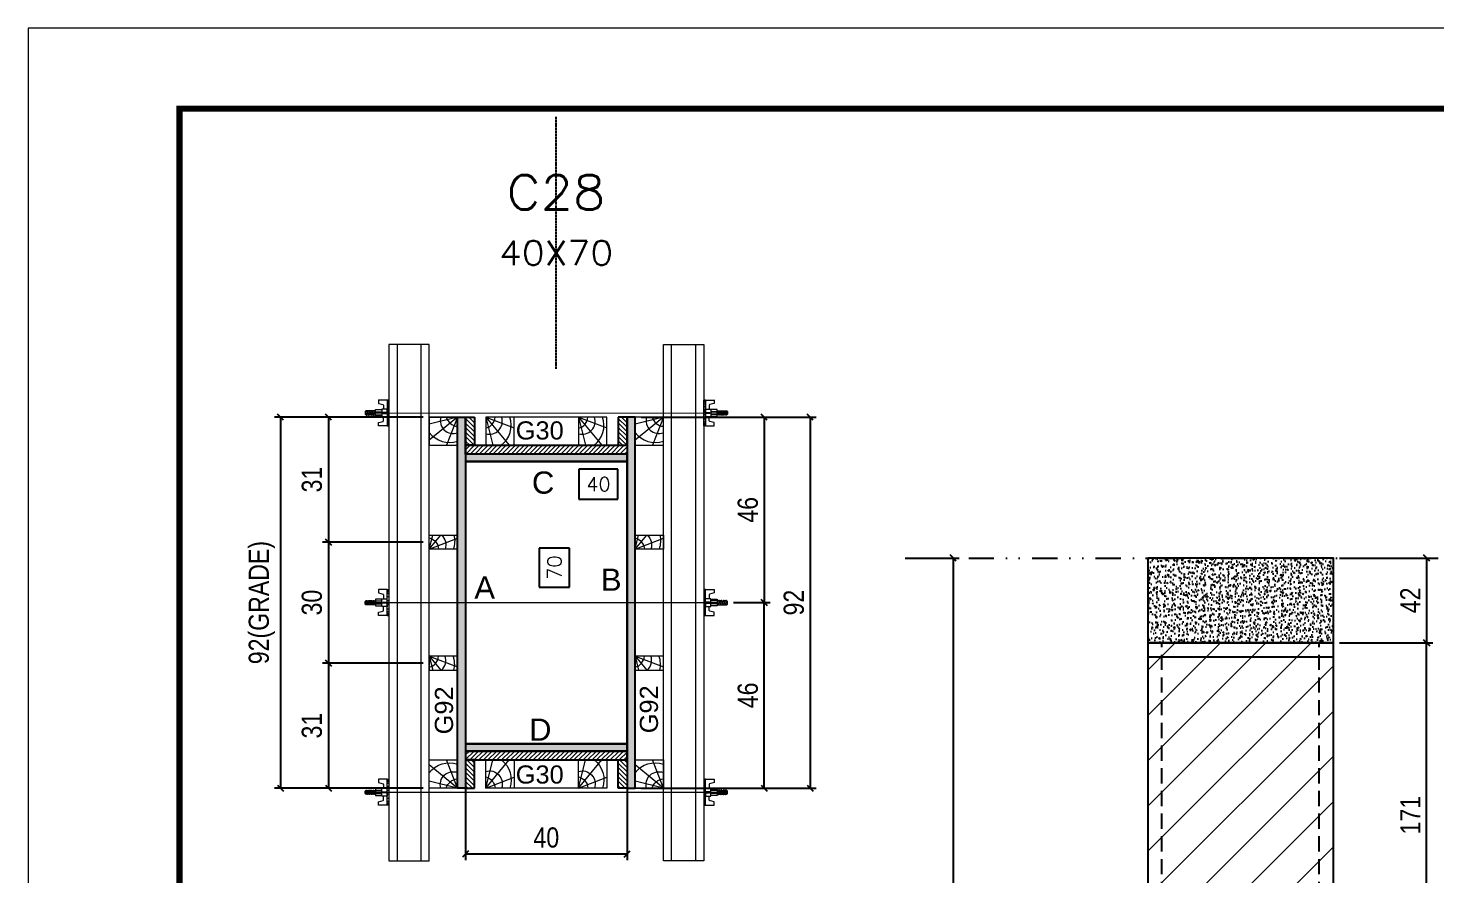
# Model space of a CAD drawing. Extents: x 2949 to 9230, y 1140 to 12527.
# Drawn here: x 2949 to 3647, y 2918 to 3338 of the extents above; entities that cross this region are included whole.
import ezdxf
from ezdxf.enums import TextEntityAlignment as Align

# ---------------------------------------------------------------- set-up
doc = ezdxf.new("R2010")
doc.units = 0
for name, pattern in [('DASHED', [0.75, 0.5, -0.25]), ('DIVIDE2', [0.625, 0.25, -0.125, 0, -0.125, 0, -0.125]), ('HIDDEN', [0.375, 0.25, -0.125])]:
    doc.linetypes.add(name, pattern=pattern)
for name, color, linetype in [('CHAPA', 1, 'Continuous'), ('COTA', 241, 'Continuous'), ('cotas', 4, 'Continuous'), ('MEIO_PONT', 93, 'Continuous'), ('Nível', 160, 'Continuous'), ('Painéis', 200, 'Continuous'), ('SARR_2.2x7', 40, 'Continuous'), ('SARRAFO', 251, 'Continuous'), ('Sarrafo de Pressão', 42, 'HIDDEN'), ('Texto de Titulo', 7, 'Continuous'), ('Texto Qtd Sarr', 242, 'Continuous'), ('TEXTO_GERAL', 7, 'Continuous')]:
    doc.layers.add(name, color=color, linetype=linetype)
for name, color, linetype, lineweight in [('Folhas', 255, 'Continuous', 9), ('Hachura', 251, 'Continuous', 9), ('Madeira', 126, 'Continuous', 18), ('Perfil Metálico', 224, 'Continuous', 18), ('SARRAFO DE PRESSAO', 251, 'DASHED', 9), ('Texto Seção', 7, 'Continuous', 15)]:
    doc.layers.add(name, color=color, linetype=linetype, lineweight=lineweight)
doc.styles.add('ARIAL', font='arial.ttf')
doc.styles.add('COTA TECNICA', font='techl___.ttf', dxfattribs={"height": 10})
doc.styles.add('COTA TECNICA 2X', font='techl___.ttf', dxfattribs={"height": 10})
doc.styles.add('ROMANS', font='romans.shx')
doc.styles.add('SANSSERIF', font='sas_____.pfb')
doc.dimstyles.new('PAINEL', dxfattribs={"dimtxt": 10, "dimasz": 3, "dimexe": 3, "dimexo": 3, "dimgap": 3, "dimtad": 1, "dimdec": 1, "dimzin": 12, "dimdsep": 46, "dimtxsty": 'COTA TECNICA', "dimblk1": 'OBLIQUE', "dimblk2": 'OBLIQUE', "dimsah": 1, "dimcen": 0.9, "dimclrd": 4, "dimclre": 4, "dimclrt": 240, "dimadec": 1, "dimazin": 3, "dimtfac": 1, "dimtdec": 1, "dimtmove": 0, "dimatfit": 3, "dimfxl": 1, "dimtolj": 1, "dimtzin": 12, "dimarcsym": 0})
doc.dimstyles.new('SECAO PILAR', dxfattribs={"dimtxt": 10, "dimasz": 3, "dimexe": 3, "dimexo": 3, "dimgap": 3, "dimtad": 1, "dimdec": 1, "dimlfac": 0.5, "dimzin": 12, "dimdsep": 46, "dimtxsty": 'COTA TECNICA 2X', "dimblk1": 'OBLIQUE', "dimblk2": 'OBLIQUE', "dimsah": 1, "dimcen": 0.9, "dimclrd": 256, "dimclre": 256, "dimclrt": 256, "dimadec": 1, "dimazin": 3, "dimtfac": 1, "dimtdec": 1, "dimtmove": 0, "dimatfit": 3, "dimfxl": 1, "dimtolj": 1, "dimtzin": 12, "dimarcsym": 0})
doc.dimstyles.new('SECÇÃO 2', dxfattribs={"dimtxt": 7, "dimasz": 6, "dimexe": 0.18, "dimexo": 2, "dimgap": -4, "dimtad": 3, "dimdec": 1, "dimlfac": 0.5, "dimzin": 12, "dimdsep": 46, "dimtxsty": 'ROMANS', "dimblk": 'ARCHTICK', "dimcen": 0.09, "dimse1": 1, "dimse2": 1, "dimsd1": 1, "dimsd2": 1, "dimclrd": 180, "dimclre": 5, "dimclrt": 1, "dimadec": 0, "dimazin": 3, "dimtfac": 1, "dimtdec": 1, "dimtofl": 0, "dimtmove": 0, "dimatfit": 3, "dimldrblk": 'ARCHTICK', "dimfxl": 1, "dimtolj": 1, "dimtzin": 0, "dimarcsym": 0})

# ---------------------------------------------------------------- blocks, each defined once
blk = doc.blocks.new('9999999999')
at = {"layer": 'Folhas'}
blk.add_lwpolyline([(98138.98, 34190.21), (99623.98, 34190.21), (99623.98, 35240.21), (98138.98, 35240.21)], close=True, dxfattribs=at)
at = {"layer": 'Folhas', "color": 30, "const_width": 3}
blk.add_lwpolyline([(98213.98, 34230.21), (99583.98, 34230.21), (99583.98, 35200.21), (98213.98, 35200.21)], close=True, dxfattribs=at)
blk = doc.blocks.new('*D559')
at = {"layer": 'COTA', "color": 180, "lineweight": -2, "transparency": 16777216}
for p, q in [((3217.34, 3080.35), (3202.34, 3080.35)), ((3202.34, 3080.35), (3202.34, 3061.01)), ((3217.34, 3061.01), (3217.34, 3080.35)), ((3202.34, 3061.01), (3217.34, 3061.01))]:
    blk.add_line(p, q, dxfattribs=at)
at = {"layer": 'Defpoints', "color": 0, "transparency": 16777216}
for p in [(3165.83, 3123.31), (3165.83, 2983.31), (3221.34, 2983.31)]:
    blk.add_point(p, dxfattribs=at)
at = {"layer": 'COTA', "color": 1, "transparency": 16777216, "insert": (3209.84, 3070.68), "char_height": 7, "attachment_point": 5, "rotation": 90, "style": 'ROMANS'}
blk.add_mtext('\\A1;70', dxfattribs=at)
blk = doc.blocks.new('_ArchTick')
at = {"color": 0, "linetype": 'ByBlock', "const_width": 0.15}
blk.add_lwpolyline([(-0.5, -0.5), (0.5, 0.5)], dxfattribs=at)
blk = doc.blocks.new('_Oblique')
at = {"color": 0, "linetype": 'ByBlock', "lineweight": -2}
blk.add_line((-0.5, -0.5), (0.5, 0.5), dxfattribs=at)
blk = doc.blocks.new('*D560')
at = {"layer": 'COTA', "lineweight": -2, "transparency": 16777216}
for p, q in [((3252.83, 3145.31), (3339.6, 3145.31)), ((3336.6, 3145.31), (3336.6, 2961.31)), ((3252.83, 2961.31), (3339.6, 2961.31))]:
    blk.add_line(p, q, dxfattribs=at)
at = {"layer": 'Defpoints', "color": 0, "transparency": 16777216}
for p in [(3249.83, 3145.31), (3249.83, 2961.31), (3336.6, 2961.31)]:
    blk.add_point(p, dxfattribs=at)
at = {"layer": 'COTA', "lineweight": -2, "transparency": 16777216, "xscale": 3, "yscale": 3, "zscale": 3}
for p, rotation in [((3336.6, 3145.31), 90), ((3336.6, 2961.31), 270)]:
    blk.add_blockref('_Oblique', p, dxfattribs=dict(at, rotation=rotation))
at = {"layer": 'COTA', "transparency": 16777216, "insert": (3328.52, 3053.31), "char_height": 10, "attachment_point": 5, "rotation": 90, "style": 'COTA TECNICA 2X'}
blk.add_mtext('\\A1;92', dxfattribs=at)
blk = doc.blocks.new('*D561')
at = {"layer": 'COTA', "lineweight": -2, "transparency": 16777216}
for p, q in [((3286.83, 3145.31), (3316.83, 3145.31)), ((3313.83, 3145.31), (3313.83, 3053.31)), ((3298.63, 3053.31), (3316.83, 3053.31))]:
    blk.add_line(p, q, dxfattribs=at)
at = {"layer": 'Defpoints', "color": 0, "transparency": 16777216}
for p in [(3283.83, 3145.31), (3295.63, 3053.31), (3313.83, 3053.31)]:
    blk.add_point(p, dxfattribs=at)
at = {"layer": 'COTA', "lineweight": -2, "transparency": 16777216, "xscale": 3, "yscale": 3, "zscale": 3}
for p, rotation in [((3313.83, 3145.31), 90), ((3313.83, 3053.31), 270)]:
    blk.add_blockref('_Oblique', p, dxfattribs=dict(at, rotation=rotation))
at = {"layer": 'COTA', "transparency": 16777216, "insert": (3305.73, 3099.31), "char_height": 10, "attachment_point": 5, "rotation": 90, "style": 'COTA TECNICA 2X'}
blk.add_mtext('\\A1;46', dxfattribs=at)
blk = doc.blocks.new('*D562')
at = {"layer": 'COTA', "lineweight": -2, "transparency": 16777216}
for p, q in [((3298.63, 3053.31), (3316.83, 3053.31)), ((3313.83, 2961.31), (3313.83, 3053.31)), ((3286.83, 2961.31), (3316.83, 2961.31))]:
    blk.add_line(p, q, dxfattribs=at)
at = {"layer": 'Defpoints', "color": 0, "transparency": 16777216}
for p in [(3295.63, 3053.31), (3313.83, 3053.31), (3283.83, 2961.31)]:
    blk.add_point(p, dxfattribs=at)
at = {"layer": 'COTA', "lineweight": -2, "transparency": 16777216, "xscale": 3, "yscale": 3, "zscale": 3}
for p, rotation in [((3313.83, 3053.31), 90), ((3313.83, 2961.31), 270)]:
    blk.add_blockref('_Oblique', p, dxfattribs=dict(at, rotation=rotation))
at = {"layer": 'COTA', "transparency": 16777216, "insert": (3305.73, 3007.31), "char_height": 10, "attachment_point": 5, "rotation": 90, "style": 'COTA TECNICA 2X'}
blk.add_mtext('\\A1;46', dxfattribs=at)
blk = doc.blocks.new('*D563')
at = {"layer": 'COTA', "color": 180, "lineweight": -2, "transparency": 16777216}
for p, q in [((3241.33, 3119.52), (3222, 3119.52)), ((3222, 3119.52), (3222, 3104.52)), ((3241.33, 3104.52), (3241.33, 3119.52)), ((3222, 3104.52), (3241.33, 3104.52))]:
    blk.add_line(p, q, dxfattribs=at)
at = {"layer": 'Defpoints', "color": 0, "transparency": 16777216}
for p in [(3165.83, 3123.31), (3245.83, 3123.31), (3245.83, 3100.52)]:
    blk.add_point(p, dxfattribs=at)
at = {"layer": 'COTA', "color": 1, "transparency": 16777216, "insert": (3231.66, 3112.02), "char_height": 7, "attachment_point": 5, "style": 'ROMANS'}
blk.add_mtext('\\A1;40', dxfattribs=at)
blk = doc.blocks.new('titulo1')
at = {"layer": 'Defpoints', "color": 252, "linetype": 'HIDDEN', "ltscale": 2}
blk.add_line((0, 0), (0, 125), dxfattribs=at)
at = {"layer": 'Defpoints', "style": 'ROMANS', "oblique": 15}
blk.add_attdef('FOLHA', text='', height=10, dxfattribs=at).set_placement((0, 15.58), align=Align.MIDDLE_CENTER)
at = {"layer": 'Texto Qtd Sarr', "color": 3, "style": 'ROMANS', "oblique": 15}
for tag, height, p in [('TITULO', 17, (0, 71.45)), ('SEÇÃO', 12, (0, 41.55))]:
    blk.add_attdef(tag, text='', height=height, dxfattribs=at).set_placement(p, align=Align.MIDDLE_CENTER)
blk = doc.blocks.new('PONTALETE')
at = {"layer": 'Madeira'}
for q in [(2.71, 7), (7, 5.76), (7, 1.74)]:
    blk.add_line((0, 0), q, dxfattribs=at)
blk.add_lwpolyline([(0, 0), (7, 0), (7, 7), (0, 7)], close=True, dxfattribs=at)
for centre, radius, start, end in [((2.04, 0.06), 6.23, 37.2818, 109.0913), ((1.09, 0.9), 3.19, 343.603, 109.9847), ((-0.21, -0.78), 3.09, 14.6322, 86.0383)]:
    blk.add_arc(centre, radius, start, end, dxfattribs=at)
blk = doc.blocks.new('*D564')
at = {"layer": 'COTA', "lineweight": -2, "transparency": 16777216}
for p, q in [((3144.83, 3145.31), (3071.05, 3145.31)), ((3074.05, 3145.31), (3074.05, 2961.31)), ((3144.83, 2961.31), (3071.05, 2961.31))]:
    blk.add_line(p, q, dxfattribs=at)
at = {"layer": 'Defpoints', "color": 0, "transparency": 16777216}
for p in [(3147.83, 3145.31), (3074.05, 2961.31), (3147.83, 2961.31)]:
    blk.add_point(p, dxfattribs=at)
at = {"layer": 'COTA', "lineweight": -2, "transparency": 16777216, "xscale": 3, "yscale": 3, "zscale": 3}
for p, rotation in [((3074.05, 3145.31), 90), ((3074.05, 2961.31), 270)]:
    blk.add_blockref('_Oblique', p, dxfattribs=dict(at, rotation=rotation))
at = {"layer": 'COTA', "transparency": 16777216, "insert": (3064.83, 3053.31), "char_height": 10, "attachment_point": 5, "rotation": 90, "style": 'COTA TECNICA 2X'}
blk.add_mtext('\\A1;92(GRADE)', dxfattribs=at)
blk = doc.blocks.new('MEIO PONTALETE')
at = {"layer": 'Madeira'}
for q in [(2.71, 7), (3.5, 2.88), (3.5, 0.87)]:
    blk.add_line((0, 0), q, dxfattribs=at)
blk.add_lwpolyline([(0, 0), (3.5, 0), (3.5, 7), (0, 7)], close=True, dxfattribs=at)
for centre, radius, start, end in [((2.04, 0.06), 6.23, 76.4499, 109.0913), ((1.09, 0.9), 3.19, 40.9063, 109.9847), ((-0.21, -0.78), 3.09, 14.6322, 86.0383)]:
    blk.add_arc(centre, radius, start, end, dxfattribs=at)
blk = doc.blocks.new('*D565')
at = {"layer": 'COTA', "lineweight": -2, "transparency": 16777216}
for p, q in [((3144.83, 3023.31), (3094.89, 3023.31)), ((3097.89, 3023.31), (3097.89, 2961.31)), ((3144.83, 2961.31), (3094.89, 2961.31))]:
    blk.add_line(p, q, dxfattribs=at)
at = {"layer": 'Defpoints', "color": 0, "transparency": 16777216}
for p in [(3147.83, 3023.31), (3097.89, 2961.31), (3147.83, 2961.31)]:
    blk.add_point(p, dxfattribs=at)
at = {"layer": 'COTA', "lineweight": -2, "transparency": 16777216, "xscale": 3, "yscale": 3, "zscale": 3}
for p, rotation in [((3097.89, 3023.31), 90), ((3097.89, 2961.31), 270)]:
    blk.add_blockref('_Oblique', p, dxfattribs=dict(at, rotation=rotation))
at = {"layer": 'COTA', "transparency": 16777216, "insert": (3089.67, 2992.31), "char_height": 10, "attachment_point": 5, "rotation": 90, "style": 'COTA TECNICA 2X'}
blk.add_mtext('\\A1;31', dxfattribs=at)
blk = doc.blocks.new('C')
at = {"layer": 'Hachura', "color": 0}
for p, q in [((0, 3.22), (0, -3.22)), ((0.45, 3.22), (0, 3.22)), ((0.46, 3.16), (0, 3.16)), ((0.46, 3.05), (0, 3.05)), ((0.46, 2.88), (0, 2.88)), ((0, 2.75), (0, -1.16)), ((0.46, 2.65), (0, 2.65)), ((0.46, 2.23), (0, 2.23)), ((0.46, 1.51), (0, 1.51)), ((0.39, 0.49), (0.17, 0.49)), ((0.45, -3.23), (0.45, 3.22)), ((0.45, 3.22), (2.58, 3.22)), ((1.74, 0.97), (0.45, 0.97)), ((1.45, 0.1), (0.45, 0.1)), ((1.35, 1.94), (1.35, 0.96)), ((2.58, 2.39), (1.47, 2.09)), ((1.74, -0.97), (1.74, 0.97)), ((1.74, 0.97), (1.74, 0.84)), ((1.74, 0.97), (1.74, 0.84)), ((1.74, 0.84), (3.35, 0.84)), ((3.35, 0.45), (1.74, 0.45)), ((2.58, 3.22), (2.58, 2.39)), ((3.32, 0.84), (3.32, -0.84)), ((3.35, 0.84), (3.35, -0.84)), ((3.68, 0.45), (3.35, 0.45)), ((3.84, -0.52), (3.35, 0.45)), ((3.35, 0.06), (3.67, -0.57)), ((3.68, 0.45), (4.16, -0.52)), ((3.72, 0.5), (4.25, -0.57)), ((4.37, -0.55), (3.83, 0.53)), ((4.15, 0.45), (3.93, 0.45)), ((4.42, -0.52), (3.93, 0.45)), ((4.15, 0.45), (4.26, 0.45)), ((4.26, 0.45), (4.74, -0.52)), ((4.3, 0.5), (4.83, -0.57)), ((4.95, -0.55), (4.41, 0.53)), ((4.51, 0.45), (4.84, 0.45)), ((5, -0.52), (4.51, 0.45)), ((4.84, 0.45), (5.32, -0.52)), ((4.88, 0.5), (5.41, -0.57)), ((5.53, -0.55), (4.99, 0.53)), ((5.58, -0.52), (5.09, 0.45)), ((5.42, 0.45), (5.09, 0.45)), ((5.58, -0.52), (5.09, 0.45)), ((5.42, 0.45), (5.74, -0.19)), ((5.46, 0.5), (5.74, -0.07)), ((5.74, 0.19), (5.57, 0.53)), ((5.74, 0.32), (5.68, 0.45)), ((5.68, 0.45), (5.74, 0.45)), ((5.74, 0.45), (5.9, 0.29)), ((5.74, 0.45), (5.74, -0.52)), ((5.9, -0.36), (5.9, 0.29)), ((0.45, 0), (0, 0)), ((0.46, -1.52), (0, -1.52)), ((0.46, -2.23), (0, -2.23)), ((0.46, -2.65), (0, -2.65)), ((0.46, -2.88), (0, -2.88)), ((0.46, -3.05), (0, -3.05)), ((0.46, -3.16), (0, -3.16)), ((0, -3.22), (2.57, -3.22)), ((0.08, -0.48), (0.29, -0.48)), ((0.29, -0.48), (0.4, -0.48)), ((0.45, 0), (0.45, -0.97)), ((0.45, -0.16), (1.45, -0.16)), ((0.45, -0.65), (0.45, -0.32)), ((0.45, -3.23), (0.45, -0.65)), ((0.45, -0.97), (1.74, -0.97)), ((1.35, -1.94), (1.35, -0.97)), ((2.58, -2.39), (1.47, -2.1)), ((3.35, -0.32), (1.74, -0.32)), ((3.35, -0.84), (1.74, -0.84)), ((2.58, -3.23), (2.58, -2.39)), ((3.35, -0.07), (3.58, -0.52)), ((3.35, -0.52), (3.58, -0.52)), ((3.84, -0.52), (4.16, -0.52)), ((4.42, -0.52), (4.74, -0.52)), ((4.63, -0.52), (4.74, -0.52)), ((5, -0.52), (5.32, -0.52)), ((5.58, -0.52), (5.74, -0.52)), ((5.74, -0.52), (5.9, -0.36)), ((5.74, -0.52), (5.74, -0.52))]:
    blk.add_line(p, q, dxfattribs=at)
for centre, radius, start, end in [((1.52, 1.94), 0.161, 104.7436, 180), ((1.44, -0.03), 0.129, 272.695, 87.305), ((3.81, 0.39), 0.143, 25.5688, 154.4312), ((4.39, 0.39), 0.143, 25.5688, 154.4312), ((4.97, 0.39), 0.143, 25.5688, 154.4312), ((5.55, 0.39), 0.143, 25.5688, 154.4312), ((0.17, -0.37), 0.174, 221.744, 317.8592), ((1.52, -1.94), 0.161, 180, 255.2564), ((3.71, -0.4), 0.174, 222.1408, 318.256), ((4.29, -0.4), 0.174, 222.1408, 318.256), ((4.87, -0.4), 0.174, 222.1408, 318.256), ((5.45, -0.4), 0.174, 222.1408, 318.256), ((5.61, -0.4), 0.174, 317.8592, 318.256)]:
    blk.add_arc(centre, radius, start, end, dxfattribs=at)
blk = doc.blocks.new('*D566')
at = {"layer": 'COTA', "lineweight": -2, "transparency": 16777216}
for p, q in [((3144.83, 3145.31), (3094.89, 3145.31)), ((3097.89, 3145.31), (3097.89, 3083.31)), ((3144.83, 3083.31), (3094.89, 3083.31))]:
    blk.add_line(p, q, dxfattribs=at)
at = {"layer": 'Defpoints', "color": 0, "transparency": 16777216}
for p in [(3147.83, 3145.31), (3097.89, 3083.31), (3147.83, 3083.31)]:
    blk.add_point(p, dxfattribs=at)
at = {"layer": 'COTA', "lineweight": -2, "transparency": 16777216, "xscale": 3, "yscale": 3, "zscale": 3}
for p, rotation in [((3097.89, 3145.31), 90), ((3097.89, 3083.31), 270)]:
    blk.add_blockref('_Oblique', p, dxfattribs=dict(at, rotation=rotation))
at = {"layer": 'COTA', "transparency": 16777216, "insert": (3089.67, 3114.31), "char_height": 10, "attachment_point": 5, "rotation": 90, "style": 'COTA TECNICA 2X'}
blk.add_mtext('\\A1;31', dxfattribs=at)
blk = doc.blocks.new('*D567')
at = {"layer": 'COTA', "lineweight": -2, "transparency": 16777216}
for p, q in [((3144.83, 3083.31), (3094.89, 3083.31)), ((3097.89, 3083.31), (3097.89, 3023.31)), ((3144.83, 3023.31), (3094.89, 3023.31))]:
    blk.add_line(p, q, dxfattribs=at)
at = {"layer": 'Defpoints', "color": 0, "transparency": 16777216}
for p in [(3147.83, 3083.31), (3097.89, 3023.31), (3147.83, 3023.31)]:
    blk.add_point(p, dxfattribs=at)
at = {"layer": 'COTA', "lineweight": -2, "transparency": 16777216, "xscale": 3, "yscale": 3, "zscale": 3}
for p, rotation in [((3097.89, 3083.31), 90), ((3097.89, 3023.31), 270)]:
    blk.add_blockref('_Oblique', p, dxfattribs=dict(at, rotation=rotation))
at = {"layer": 'COTA', "transparency": 16777216, "insert": (3089.67, 3053.31), "char_height": 10, "attachment_point": 5, "rotation": 90, "style": 'COTA TECNICA 2X'}
blk.add_mtext('\\A1;30', dxfattribs=at)
blk = doc.blocks.new('*D946')
at = {"layer": 'COTA', "lineweight": -2, "transparency": 16777216}
for p, q in [((3165.83, 2976.71), (3165.83, 2925.67)), ((3245.83, 2976.71), (3245.83, 2925.67)), ((3165.83, 2928.67), (3245.83, 2928.67))]:
    blk.add_line(p, q, dxfattribs=at)
at = {"layer": 'Defpoints', "color": 0, "transparency": 16777216}
for p in [(3165.83, 2979.71), (3245.83, 2979.71), (3245.83, 2928.67)]:
    blk.add_point(p, dxfattribs=at)
at = {"layer": 'COTA', "lineweight": -2, "transparency": 16777216, "xscale": 3, "yscale": 3, "zscale": 3, "rotation": 180}
blk.add_blockref('_Oblique', (3165.83, 2928.67), dxfattribs=at)
at = {"layer": 'COTA', "lineweight": -2, "transparency": 16777216, "xscale": 3, "yscale": 3, "zscale": 3}
blk.add_blockref('_Oblique', (3245.83, 2928.67), dxfattribs=at)
at = {"layer": 'COTA', "transparency": 16777216, "insert": (3205.83, 2936.78), "char_height": 10, "attachment_point": 5, "style": 'COTA TECNICA 2X'}
blk.add_mtext('\\A1;40', dxfattribs=at)
blk = doc.blocks.new('*D1171')
at = {"layer": 'cotas', "color": 4, "linetype": 'ByBlock', "lineweight": -2, "transparency": 16777216}
for p, q in [((3386.69, 3075.42), (3410.41, 3075.42)), ((3407.41, 3075.42), (3407.41, 2679.42)), ((3386.69, 2679.42), (3410.41, 2679.42))]:
    blk.add_line(p, q, dxfattribs=at)
at = {"layer": 'Defpoints', "color": 0, "linetype": 'ByBlock', "transparency": 16777216}
for p in [(3383.69, 3075.42), (3383.69, 2679.42), (3407.41, 2679.42)]:
    blk.add_point(p, dxfattribs=at)
at = {"layer": 'cotas', "color": 4, "linetype": 'ByBlock', "lineweight": -2, "transparency": 16777216, "xscale": 3, "yscale": 3, "zscale": 3}
for p, rotation in [((3407.41, 3075.42), 90), ((3407.41, 2679.42), 270)]:
    blk.add_blockref('_Oblique', p, dxfattribs=dict(at, rotation=rotation))
at = {"layer": 'cotas', "color": 240, "linetype": 'ByBlock', "transparency": 16777216, "insert": (3399.16, 2891.2), "char_height": 10, "attachment_point": 5, "rotation": 90, "style": 'COTA TECNICA'}
blk.add_mtext('\\A1;396', dxfattribs=at)
blk = doc.blocks.new('*D1153')
at = {"layer": 'COTA', "color": 4, "linetype": 'ByBlock', "lineweight": -2, "transparency": 16777216}
for p, q in [((3598.86, 3033.42), (3645.1, 3033.42)), ((3642.1, 2862.42), (3642.1, 3033.42)), ((3598.86, 2862.42), (3645.1, 2862.42))]:
    blk.add_line(p, q, dxfattribs=at)
at = {"layer": 'Defpoints', "color": 0, "linetype": 'ByBlock', "transparency": 16777216}
for p in [(3595.86, 3033.42), (3642.1, 3033.42), (3595.86, 2862.42)]:
    blk.add_point(p, dxfattribs=at)
at = {"layer": 'COTA', "color": 4, "linetype": 'ByBlock', "lineweight": -2, "transparency": 16777216, "xscale": 3, "yscale": 3, "zscale": 3}
for p, rotation in [((3642.1, 3033.42), 90), ((3642.1, 2862.42), 270)]:
    blk.add_blockref('_Oblique', p, dxfattribs=dict(at, rotation=rotation))
at = {"layer": 'COTA', "color": 240, "linetype": 'ByBlock', "transparency": 16777216, "insert": (3634.03, 2947.92), "char_height": 10, "attachment_point": 5, "rotation": 90, "style": 'COTA TECNICA'}
blk.add_mtext('\\A1;171', dxfattribs=at)
blk = doc.blocks.new('*D1154')
at = {"layer": 'COTA', "color": 4, "linetype": 'ByBlock', "lineweight": -2, "transparency": 16777216}
for p, q in [((3598.86, 3075.42), (3645.1, 3075.42)), ((3642.1, 3075.42), (3642.1, 3033.42)), ((3598.86, 3033.42), (3645.1, 3033.42))]:
    blk.add_line(p, q, dxfattribs=at)
at = {"layer": 'Defpoints', "color": 0, "linetype": 'ByBlock', "transparency": 16777216}
for p in [(3595.86, 3075.42), (3595.86, 3033.42), (3642.1, 3033.42)]:
    blk.add_point(p, dxfattribs=at)
at = {"layer": 'COTA', "color": 4, "linetype": 'ByBlock', "lineweight": -2, "transparency": 16777216, "xscale": 3, "yscale": 3, "zscale": 3}
for p, rotation in [((3642.1, 3075.42), 90), ((3642.1, 3033.42), 270)]:
    blk.add_blockref('_Oblique', p, dxfattribs=dict(at, rotation=rotation))
at = {"layer": 'COTA', "color": 240, "linetype": 'ByBlock', "transparency": 16777216, "insert": (3634.03, 3054.42), "char_height": 10, "attachment_point": 5, "rotation": 90, "style": 'COTA TECNICA'}
blk.add_mtext('\\A1;42', dxfattribs=at)

msp = doc.modelspace()

# ---------------------------------------------------------------- hatches: boundary and pattern name
at = {"layer": 'COTA', "linetype": 'ByBlock'}
h = msp.add_hatch(dxfattribs=at)
h.set_pattern_fill('AR-CONC', color=256, scale=0.03)
h.set_pattern_definition([(50, (-126071.9665, -22654.4705), (5.46554007, -0.47817257), [0.5715, -6.2865]), (355, (-126071.9665, -22654.4705), (-1.05730264, 5.73170536), [0.4572, -5.02921753]), (100.4514447, (-126071.511, -22654.5104), (4.40823741, 5.25353256), [0.48570026, -5.34270734]), (46.1842, (-126071.9665, -22652.9465), (8.13237123, -1.26126984), [0.85725, -9.42975]), (96.6355576, (-126071.289, -22653.052), (7.122124, 7.42278374), [0.7285507, -8.01406824]), (351.184151, (-126071.9665, -22652.9465), (7.122124, 7.42278374), [0.685799, -7.54379196]), (21, (-126071.2045, -22653.3275), (4.54843174, -3.06795595), [0.5715, -6.2865]), (326, (-126071.2045, -22653.3275), (1.85406085, 5.52563898), [0.4572, -5.0292]), (71.451445, (-126070.8255, -22653.583), (6.40249258, 2.45768307), [0.48570026, -5.34269813]), (37.5, (-126071.9665, -22654.4705), (0.092658098, 2.536651166), [0, -4.96824, 0, -5.1054, 0, -5.04825]), (7.5, (-126071.9665, -22654.4705), (2.004589875, 3.005417245), [0, -2.91084, 0, -4.85394, 0, -1.92405]), (327.5, (-126073.6658, -22654.4705), (4.067717855, -0.17186232), [0, -1.905, 0, -5.9436, 0, -7.8867]), (317.5, (-126074.4278, -22654.4705), (4.44387544, 0.76279473), [0, -2.4765, 0, -3.94716, 0, -5.6007])])
h.paths.add_polyline_path([(3595.86, 3033.42), (3595.86, 3075.42), (3503.86, 3075.42), (3503.86, 3033.42)])
at = {"layer": 'Hachura'}
h = msp.add_hatch(color=256, dxfattribs=at)
h.dxf.hatch_style = 1
h.paths.add_polyline_path([(3165.83, 2961.31), (3161.83, 2961.31), (3161.83, 3145.31), (3165.83, 3145.31)])
h = msp.add_hatch(color=256, dxfattribs=at)
h.dxf.hatch_style = 1
h.paths.add_polyline_path([(3165.83, 2961.31), (3161.83, 2961.31), (3161.83, 3145.31), (3165.83, 3145.31)])
h = msp.add_hatch(dxfattribs=at)
h.set_pattern_fill('ANSI31', color=256, scale=0.5, angle=90, style=0)
h.set_pattern_definition([(135, (-19725.5793, 12269.2637), (-1.12253202, -1.12253202), [])])
h.paths.add_polyline_path([(3165.83, 3131.31), (3170.23, 3131.31), (3170.23, 3145.31), (3165.83, 3145.31)])
h = msp.add_hatch(dxfattribs=at)
h.set_pattern_fill('ANSI31', color=256, scale=0.5, angle=90, style=0)
h.set_pattern_definition([(135, (-19683.5793, 12269.2637), (-1.12253202, -1.12253202), [])])
h.paths.add_polyline_path([(3245.83, 3131.31), (3241.43, 3131.31), (3241.43, 3145.31), (3245.83, 3145.31)])
h = msp.add_hatch(color=256, dxfattribs=at)
h.dxf.hatch_style = 1
h.paths.add_polyline_path([(3245.83, 2961.31), (3249.83, 2961.31), (3249.83, 3145.31), (3245.83, 3145.31)])
h = msp.add_hatch(color=256, dxfattribs=at)
h.dxf.hatch_style = 1
h.paths.add_polyline_path([(3245.83, 2961.31), (3249.83, 2961.31), (3249.83, 3145.31), (3245.83, 3145.31)])
h = msp.add_hatch(dxfattribs=at)
h.set_pattern_fill('ANSI31', color=256, scale=0.5, style=0)
h.set_pattern_definition([(45, (12339.7807, 26056.32), (-1.12253202, 1.12253202), [])])
h.paths.add_polyline_path([(3245.83, 3126.91), (3245.83, 3131.31), (3165.83, 3131.31), (3165.83, 3126.91)])
h = msp.add_hatch(color=256, dxfattribs=at)
h.dxf.hatch_style = 1
h.paths.add_polyline_path([(3165.83, 3126.91), (3165.83, 3123.31), (3245.83, 3123.31), (3245.83, 3126.91)])
h = msp.add_hatch(color=256, dxfattribs=at)
h.dxf.hatch_style = 1
h.paths.add_polyline_path([(3165.83, 3126.91), (3165.83, 3123.31), (3245.83, 3123.31), (3245.83, 3126.91)])
at = {"layer": 'Hachura', "linetype": 'ByBlock'}
h = msp.add_hatch(dxfattribs=at)
h.set_pattern_fill('ANSI31', color=256, scale=5)
h.set_pattern_definition([(45, (-126071.967, -22654.47), (-11.2253202, 11.2253202), [])])
h.paths.add_polyline_path([(3595.86, 3033.42), (3503.86, 3033.42), (3503.86, 2862.42), (3595.86, 2862.42)])
at = {"layer": 'Hachura'}
h = msp.add_hatch(color=256, dxfattribs=at)
h.dxf.hatch_style = 1
h.paths.add_polyline_path([(3165.83, 2983.31), (3165.83, 2979.71), (3245.83, 2979.71), (3245.83, 2983.31)])
h = msp.add_hatch(color=256, dxfattribs=at)
h.dxf.hatch_style = 1
h.paths.add_polyline_path([(3165.83, 2983.31), (3165.83, 2979.71), (3245.83, 2979.71), (3245.83, 2983.31)])
h = msp.add_hatch(dxfattribs=at)
h.set_pattern_fill('ANSI31', color=256, scale=0.5, style=0)
h.set_pattern_definition([(45, (12339.7807, 26082.32), (-1.12253202, 1.12253202), [])])
h.paths.add_polyline_path([(3245.83, 2979.71), (3245.83, 2975.31), (3165.83, 2975.31), (3165.83, 2979.71)])
h = msp.add_hatch(dxfattribs=at)
h.set_pattern_fill('ANSI31', color=256, scale=0.5, angle=90, style=0)
h.set_pattern_definition([(135, (-19725.5793, 12464.2637), (-1.12253202, -1.12253202), [])])
h.paths.add_polyline_path([(3165.83, 2975.31), (3170.23, 2975.31), (3170.23, 2961.31), (3165.83, 2961.31)])
h = msp.add_hatch(dxfattribs=at)
h.set_pattern_fill('ANSI31', color=256, scale=0.5, angle=90, style=0)
h.set_pattern_definition([(135, (-19683.5793, 12464.2637), (-1.12253202, -1.12253202), [])])
h.paths.add_polyline_path([(3245.83, 2975.31), (3241.43, 2975.31), (3241.43, 2961.31), (3245.83, 2961.31)])

# ---------------------------------------------------------------- linework, layer by layer
at = {"layer": 'CHAPA'}
for points in [[(3165.83, 2961.31), (3161.83, 2961.31), (3161.83, 3145.31), (3165.83, 3145.31)], [(3165.83, 2961.31), (3161.83, 2961.31), (3161.83, 3145.31), (3165.83, 3145.31)], [(3245.83, 2961.31), (3249.83, 2961.31), (3249.83, 3145.31), (3245.83, 3145.31)], [(3245.83, 2961.31), (3249.83, 2961.31), (3249.83, 3145.31), (3245.83, 3145.31)], [(3165.83, 3126.91), (3165.83, 3123.31), (3245.83, 3123.31), (3245.83, 3126.91)], [(3165.83, 3126.91), (3165.83, 3123.31), (3245.83, 3123.31), (3245.83, 3126.91)], [(3165.83, 2983.31), (3165.83, 2979.71), (3245.83, 2979.71), (3245.83, 2983.31)], [(3165.83, 2983.31), (3165.83, 2979.71), (3245.83, 2979.71), (3245.83, 2983.31)]]:
    msp.add_lwpolyline(points, close=True, dxfattribs=at)
at = {"layer": 'COTA', "linetype": 'ByBlock'}
msp.add_lwpolyline([(3503.86, 3033.42), (3595.86, 3033.42), (3595.86, 3075.42), (3503.86, 3075.42)], close=True, dxfattribs=at)
at = {"layer": 'Hachura'}
for p, q in [((3117.03, 3147.31), (3290.83, 3147.32)), ((3117.03, 3053.31), (3290.83, 3053.3)), ((3117.03, 2959.31), (3290.83, 2959.3))]:
    msp.add_line(p, q, dxfattribs=at)
at = {"layer": 'Madeira'}
for points in [[(3161.83, 2961.31), (3147.83, 2961.31), (3147.83, 3145.31), (3161.83, 3145.31)], [(3175.83, 3145.31), (3175.83, 3131.31), (3235.83, 3131.31), (3235.83, 3145.31)], [(3249.83, 2961.31), (3263.83, 2961.31), (3263.83, 3145.31), (3249.83, 3145.31)], [(3175.83, 2961.31), (3175.83, 2975.31), (3235.83, 2975.31), (3235.83, 2961.31)]]:
    msp.add_lwpolyline(points, close=True, dxfattribs=at)
at = {"layer": 'Nível', "color": 4, "linetype": 'DIVIDE2', "ltscale": 50}
msp.add_line((3383.69, 3075.42), (4394.03, 3075.42), dxfattribs=at)
at = {"layer": 'Painéis'}
msp.add_line((3595.86, 3033.42), (3503.86, 3033.42), dxfattribs=at)
for points in [[(3245.83, 3123.31), (3165.83, 3123.31), (3165.83, 2983.31), (3245.83, 2983.31)], [(3503.86, 2862.42), (3595.86, 2862.42), (3595.86, 3033.42), (3503.86, 3033.42)]]:
    msp.add_lwpolyline(points, close=True, dxfattribs=at)
at = {"layer": 'Perfil Metálico'}
for points in [[(3127.83, 2925.31), (3147.83, 2925.31), (3147.83, 3181.31), (3127.83, 3181.31)], [(3143.83, 3181.31), (3131.83, 3181.31), (3131.83, 2925.31), (3143.83, 2925.31)], [(3283.83, 2925.31), (3263.83, 2925.31), (3263.83, 3181.31), (3283.83, 3181.31)], [(3267.83, 3181.31), (3279.83, 3181.31), (3279.83, 2925.31), (3267.83, 2925.31)]]:
    msp.add_lwpolyline(points, close=True, dxfattribs=at)
at = {"layer": 'SARR_2.2x7'}
msp.add_line((3503.86, 3026.42), (3595.86, 3026.42), dxfattribs=at)
at = {"layer": 'SARRAFO'}
for points in [[(3170.23, 3145.31), (3170.23, 3131.31), (3165.83, 3131.31), (3165.83, 3145.31)], [(3241.43, 3145.31), (3241.43, 3131.31), (3245.83, 3131.31), (3245.83, 3145.31)], [(3165.83, 3131.31), (3245.83, 3131.31), (3245.83, 3126.91), (3165.83, 3126.91)], [(3165.83, 2975.31), (3245.83, 2975.31), (3245.83, 2979.71), (3165.83, 2979.71)], [(3170.23, 2961.31), (3170.23, 2975.31), (3165.83, 2975.31), (3165.83, 2961.31)], [(3241.43, 2961.31), (3241.43, 2975.31), (3245.83, 2975.31), (3245.83, 2961.31)]]:
    msp.add_lwpolyline(points, close=True, dxfattribs=at)
at = {"layer": 'Sarrafo de Pressão', "ltscale": 30}
for p, q in [((3510.86, 2862.42), (3510.86, 3033.42)), ((3588.86, 2862.42), (3588.86, 3033.42))]:
    msp.add_line(p, q, dxfattribs=at)

# ---------------------------------------------------------------- block references
at = {"layer": 'Hachura', "linetype": 'Continuous', "yscale": 2, "zscale": 2, "rotation": 180}
for p, xscale in [((3127.83, 3147.31), 2), ((3283.83, 3147.31), -2)]:
    msp.add_blockref('C', p, dxfattribs=dict(at, xscale=xscale))
at = {"layer": 'Hachura', "linetype": 'Continuous', "yscale": 2, "zscale": 2}
for p, xscale in [((3127.83, 3053.31), -2), ((3283.83, 3053.31), 2), ((3127.83, 2959.31), -2), ((3283.83, 2959.31), 2)]:
    msp.add_blockref('C', p, dxfattribs=dict(at, xscale=xscale))
at = {"layer": 'MEIO_PONT'}
for name, p, xscale, yscale, zscale, rotation in [('PONTALETE', (3161.83, 3145.31), 2, 2, 2, 180), ('PONTALETE', (3175.83, 3145.31), 2, 2, 2, 270), ('PONTALETE', (3221.83, 3145.31), 2, 2, 2, 270), ('PONTALETE', (3263.83, 3145.31), 2, 2, 2, 180), ('MEIO PONTALETE', (3147.83, 3079.81), -1.999999997962732, 1.999999997962732, 1.999999997962732, 270), ('MEIO PONTALETE', (3249.83, 3079.81), -1.999999997962732, 1.999999997962732, 1.999999997962732, 270), ('MEIO PONTALETE', (3147.83, 3026.81), 1.999999997962732, 1.999999997962732, 1.999999997962732, 270), ('MEIO PONTALETE', (3249.83, 3026.81), 1.999999997962732, 1.999999997962732, 1.999999997962732, 270), ('PONTALETE', (3175.83, 2961.31), -2, 2, 2, 270), ('PONTALETE', (3221.83, 2961.31), -2, 2, 2, 270)]:
    msp.add_blockref(name, p, dxfattribs=dict(at, xscale=xscale, yscale=yscale, zscale=zscale, rotation=rotation))
at = {"layer": 'MEIO_PONT', "xscale": -2, "yscale": 2, "zscale": 2}
for p in [(3161.83, 2961.31), (3263.83, 2961.31)]:
    msp.add_blockref('PONTALETE', p, dxfattribs=at)
at = {"layer": 'SARRAFO DE PRESSAO', "color": 6, "linetype": 'ByBlock'}
msp.add_blockref('9999999999', (-95189.94, -31902.07), dxfattribs=at)
at = {"layer": 'Texto Seção'}
ref = msp.add_blockref('titulo1', (3210.67, 3169.19), dxfattribs=at)
ref.add_attrib('TITULO', 'C28', dxfattribs={"layer": 'Texto de Titulo', "color": 7, "height": 17, "style": 'ROMANS', "width": 1.1}).set_placement((3210.67, 3256.69), align=Align.MIDDLE_CENTER)
ref.add_attrib('SEÇÃO', '40X70', dxfattribs={"layer": 'Texto de Titulo', "color": 7, "height": 12, "style": 'ROMANS', "width": 1.1}).set_placement((3210.67, 3226.69), align=Align.MIDDLE_CENTER)

# ---------------------------------------------------------------- texts
at = {"layer": 'TEXTO_GERAL', "style": 'ARIAL'}
for s, p in [('C', (3204.24, 3112.81)), ('B', (3238, 3064.67)), ('A', (3175.29, 3060.76)), ('D', (3202.83, 2990.31))]:
    msp.add_text(s, height=11, dxfattribs=at).set_placement(p, align=Align.MIDDLE_CENTER)
at = {"layer": 'TEXTO_GERAL', "color": 0, "linetype": 'Continuous', "style": 'SANSSERIF'}
for p in [(3155.1, 2987.98), (3256.66, 2988.52)]:
    msp.add_text('G92', height=9, rotation=90, dxfattribs=at).set_placement(p, align=Align.MIDDLE_LEFT)
at = {"layer": 'TEXTO_GERAL', "color": 0, "linetype": 'Continuous', "char_height": 9, "width": 285.3299, "style": 'SANSSERIF'}
for insert, attachment_point in [((3190.68, 3143.17), 1), ((3190.68, 2963.45), 7)]:
    msp.add_mtext('G30', dxfattribs=dict(at, insert=insert, attachment_point=attachment_point))

# ---------------------------------------------------------------- dimensions: what is measured, and where the dimension line sits
at = {"layer": 'COTA'}
dim = msp.add_linear_dim(base=(3074.05, 2961.31), p1=(3147.83, 3145.31), p2=(3147.83, 2961.31), angle=270, text='<>(GRADE)', dimstyle='SECAO PILAR', dxfattribs=at)
dim.commit()
dim.dimension.update_dxf_attribs({"geometry": '*D564', "text_midpoint": (3064.83, 3053.31)})
for base, p1, p2, angle, picture, middle in [((3097.89, 3083.31), (3147.83, 3145.31), (3147.83, 3083.31), 270, '*D566', (3089.67, 3114.31)), ((3336.6, 2961.31), (3249.83, 3145.31), (3249.83, 2961.31), 270, '*D560', (3328.52, 3053.31)), ((3313.83, 3053.31), (3283.83, 3145.31), (3295.63, 3053.31), 270, '*D561', (3305.73, 3099.31)), ((3097.89, 3023.31), (3147.83, 3083.31), (3147.83, 3023.31), 270, '*D567', (3089.67, 3053.31)), ((3313.83, 3053.31), (3283.83, 2961.31), (3295.63, 3053.31), 90, '*D562', (3305.73, 3007.31)), ((3097.89, 2961.31), (3147.83, 3023.31), (3147.83, 2961.31), 270, '*D565', (3089.67, 2992.31))]:
    dim = msp.add_linear_dim(base=base, p1=p1, p2=p2, angle=angle, dimstyle='SECAO PILAR', dxfattribs=at)
    dim.commit()
    dim.dimension.update_dxf_attribs({"geometry": picture, "text_midpoint": middle})
dim = msp.add_linear_dim(base=(3221.34, 2983.31), p1=(3165.83, 3123.31), p2=(3165.83, 2983.31), angle=270, dimstyle='SECÇÃO 2', dxfattribs=at)
dim.commit()
dim.dimension.update_dxf_attribs({"geometry": '*D559', "text_midpoint": (3221.34, 3070.68), "dimtype": 160})
dim = msp.add_linear_dim(base=(3245.83, 3100.52), p1=(3165.83, 3123.31), p2=(3245.83, 3123.31), dimstyle='SECÇÃO 2', dxfattribs=at)
dim.commit()
dim.dimension.update_dxf_attribs({"geometry": '*D563', "text_midpoint": (3231.66, 3100.52), "dimtype": 160})
at = {"layer": 'COTA', "linetype": 'ByBlock'}
dim = msp.add_linear_dim(base=(3642.1, 3033.42), p1=(3595.86, 3075.42), p2=(3595.86, 3033.42), angle=90, dimstyle='PAINEL', dxfattribs=at)
dim.commit()
dim.dimension.update_dxf_attribs({"geometry": '*D1154', "text_midpoint": (3634.03, 3054.42)})
dim = msp.add_linear_dim(base=(3642.1, 3033.42), p1=(3595.86, 2862.42), p2=(3595.86, 3033.42), angle=90, dimstyle='PAINEL', override={"dimtmove": 1}, dxfattribs=at)
dim.commit()
dim.dimension.update_dxf_attribs({"geometry": '*D1153', "text_midpoint": (3634.03, 2947.92)})
at = {"layer": 'COTA'}
dim = msp.add_linear_dim(base=(3245.83, 2928.67), p1=(3165.83, 2979.71), p2=(3245.83, 2979.71), dimstyle='SECAO PILAR', dxfattribs=at)
dim.commit()
dim.dimension.update_dxf_attribs({"geometry": '*D946', "text_midpoint": (3205.83, 2936.78)})
at = {"layer": 'cotas', "linetype": 'ByBlock'}
dim = msp.add_linear_dim(base=(3407.41, 2679.42), p1=(3383.69, 3075.42), p2=(3383.69, 2679.42), angle=90, dimstyle='PAINEL', dxfattribs=at)
dim.commit()
dim.dimension.update_dxf_attribs({"geometry": '*D1171', "text_midpoint": (3407.41, 2891.2), "dimtype": 160})

doc.saveas('drawing.dxf')
